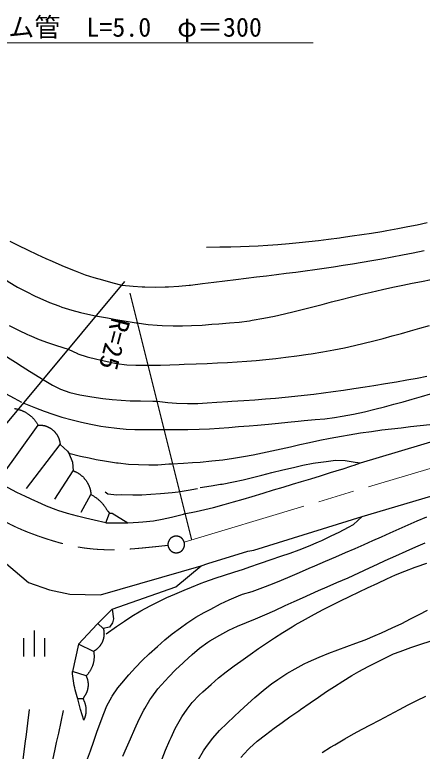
# Model space of a CAD drawing. Units: millimetres, scale not verified. Extents: x 40000 to 680000, y 20000 to 380000.
# Drawn here: x 250004 to 289170, y 237886 to 308706 of the extents above; entities that cross this region are included whole.
import ezdxf
from ezdxf.enums import TextEntityAlignment as Align

# ---------------------------------------------------------------- set-up
doc = ezdxf.new("R2010")
doc.units = ezdxf.units.MM
doc.header["$LTSCALE"] = 1000
doc.linetypes.add('CHAIN', pattern=[18.5, 12, -1.5, 3.5, -1.5])
for name, color, linetype, lineweight in [('M-BGD', 7, 'Continuous', 25), ('M-BMK', 2, 'CHAIN', 13), ('M-BMK-SRVR', 3, 'Continuous', 25), ('M-STR-HTXT', 7, 'Continuous', 13)]:
    doc.layers.add(name, color=color, linetype=linetype, lineweight=lineweight)
doc.styles.add('ＭＳ ゴシック', font='')
doc.styles.get('ＭＳ ゴシック').set_extended_font_data('MS Gothic')

msp = doc.modelspace()

# ---------------------------------------------------------------- linework, layer by layer
at = {"layer": 'M-BGD'}
for p, q in [((283229, 265610), (331496, 280176)), ((248692, 264259), (252248, 269254)), ((251148, 263158), (254365, 267392)), ((283406, 260449), (307197, 267561)), ((282728, 265698), (283229, 265610)), ((238448, 265021), (251317, 254099)), ((253857, 262142), (255635, 264852)), ((256397, 260872), (257328, 262566)), ((258768, 259856), (259106, 260788)), ((258937, 260957), (259106, 260788)), ((259106, 260788), (259360, 260788)), ((259360, 260788), (260884, 259856)), ((272992, 257232), (283406, 260449)), ((282559, 259687), (283406, 260449)), ((258768, 259856), (260884, 259856)), ((268559, 255953), (272414, 257111)), ((272414, 257111), (272992, 257232)), ((258260, 252914), (267912, 255708)), ((265475, 253702), (267912, 255708)), ((267912, 255708), (268559, 255953)), ((251317, 254099), (253349, 253422)), ((259360, 251559), (265475, 253702)), ((253349, 253422), (255296, 252998)), ((255296, 252998), (258260, 252914)), ((257921, 250120), (259360, 251559)), ((256143, 248172), (257921, 250120)), ((258514, 249696), (257982, 250180)), ((251891, 247006), (251891, 249506)), ((250891, 247006), (250891, 248756)), ((252891, 247006), (252891, 248756)), ((256143, 248172), (255550, 245548)), ((257582, 247495), (256143, 248172)), ((256858, 245133), (255550, 245548)), ((256566, 242923), (256058, 242923)), ((256651, 243092), (256566, 242923))]:
    msp.add_line(p, q, dxfattribs=at)
for points in [[(268420, 286357), (269711, 286374), (270779, 286391), (271700, 286412), (272550, 286441), (273405, 286482), (274342, 286542), (275278, 286611), (276370, 286702), (277349, 286795), (278269, 286894), (279184, 287004), (280149, 287127), (281218, 287268), (281374, 287288), (282437, 287432), (283373, 287568), (284284, 287712), (285273, 287878), (285776, 287966), (286838, 288156), (287774, 288334), (288674, 288516), (289628, 288720)], [(249519, 286939), (250363, 286524), (251232, 286103), (252156, 285660), (253003, 285270), (253603, 285002), (254533, 284593), (255406, 284228), (255804, 284071), (256774, 283711), (257604, 283441), (258439, 283204), (259430, 282943), (260292, 282716)], [(260292, 282716), (261372, 282612), (262263, 282557), (262493, 282547), (263504, 282517), (264459, 282532), (264779, 282547), (265782, 282605), (266754, 282699), (266896, 282716), (268037, 282860), (269141, 282996), (270211, 283127), (271250, 283254), (272261, 283376), (273249, 283496), (274215, 283614), (275162, 283732), (276095, 283849), (277016, 283967), (277929, 284088), (278836, 284212), (279740, 284339), (280646, 284472), (281555, 284611), (282472, 284756), (283399, 284909), (284339, 285071), (285296, 285243), (286273, 285426), (287273, 285620), (288299, 285827), (289354, 286047)], [(246195, 285032), (246745, 284748), (247633, 284218), (248389, 283695), (249229, 283140), (249370, 283055), (250277, 282526), (251091, 282084), (251964, 281655), (252418, 281446), (253345, 281044), (254239, 280704), (254534, 280600), (255482, 280291), (256314, 280073), (257324, 279847), (257752, 279753)], [(261731, 279076), (262828, 278933), (263695, 278852), (264186, 278822), (265216, 278785), (266142, 278794), (266980, 278822), (268004, 278870), (268934, 278937), (269605, 278991), (270647, 279070), (271566, 279153), (272554, 279285), (272822, 279330), (273932, 279530), (274966, 279735), (275941, 279946), (276870, 280163), (277770, 280386), (278656, 280614), (279542, 280847), (280443, 281086), (281376, 281331), (282354, 281581), (283394, 281837), (284252, 282039), (285344, 282285), (286353, 282504), (287302, 282703), (288214, 282889), (289110, 283071), (290015, 283257)], [(257752, 279753), (258925, 279553), (259728, 279417), (260524, 279281), (261677, 279085), (261731, 279076)], [(249454, 278822), (250351, 278366), (251236, 277964), (251402, 277890), (252337, 277494), (253139, 277193), (254014, 276899), (255127, 276536)], [(262832, 275012), (264017, 275024), (264904, 275047), (265794, 275078), (266303, 275096), (267433, 275137), (268493, 275177), (269497, 275220), (270457, 275267), (271388, 275322), (272303, 275385), (273216, 275459), (274138, 275546), (275085, 275648), (276070, 275768), (277105, 275907), (278204, 276068), (278495, 276112), (279616, 276295), (280679, 276489), (281692, 276691), (282662, 276903), (283599, 277123), (284509, 277350), (285400, 277584), (286281, 277825), (287159, 278071), (288043, 278323), (288940, 278579), (289858, 278839)], [(248269, 276451), (249324, 275782), (250079, 275302), (250721, 274895), (251436, 274441), (252411, 273822), (252672, 273657)], [(255127, 276536), (256033, 276123), (256058, 276112), (256955, 275803), (257910, 275579), (258175, 275520)], [(258175, 275520), (259167, 275287), (259784, 275181), (260762, 275055), (261631, 275017), (262742, 275012), (262832, 275012)], [(252672, 273657), (253632, 273095), (254417, 272701), (255296, 272387), (256271, 272151), (257227, 271995), (257413, 271964), (258463, 271799), (259371, 271694), (260220, 271631), (261096, 271596), (262083, 271575), (263266, 271550), (263678, 271540)], [(263678, 271540), (264717, 271426), (265541, 271371), (266623, 271325), (267586, 271331), (268502, 271374), (269440, 271439), (270472, 271514), (270875, 271540), (272008, 271613), (273076, 271688), (274092, 271765), (275064, 271847), (276005, 271933), (276925, 272026), (277835, 272126), (278745, 272234), (279667, 272351), (280610, 272479), (281587, 272618), (282608, 272770), (283683, 272935), (284506, 273064), (285629, 273245), (286691, 273423), (287702, 273598), (288670, 273774), (289606, 273951)], [(249116, 272302), (249962, 271832), (250640, 271456)], [(264356, 268831), (265450, 268818), (266331, 268827), (266642, 268831), (267743, 268855), (268736, 268897), (269666, 268953), (270580, 269021), (271522, 269101), (272540, 269188), (273330, 269254), (274401, 269344), (275344, 269428), (276261, 269516), (277253, 269618), (277818, 269678), (278868, 269779), (279793, 269866), (280738, 269983), (281458, 270101), (282568, 270314), (283611, 270536), (284598, 270767), (285540, 271005), (286449, 271249), (287335, 271499), (288212, 271752), (289088, 272008), (289977, 272266)], [(250894, 271371), (251994, 270913), (252843, 270573), (253658, 270285), (254534, 270016), (255531, 269741), (256430, 269528), (257328, 269339), (258292, 269160), (258768, 269085), (259810, 268944), (260703, 268866), (261552, 268834), (262467, 268828), (263552, 268832), (264356, 268831)], [(249983, 270836), (250037, 270828), (250091, 270819), (250146, 270809), (250200, 270797), (250253, 270785), (250307, 270772), (250360, 270758), (250413, 270743), (250466, 270727), (250518, 270710), (250571, 270692), (250622, 270673), (250674, 270653), (250725, 270633), (250776, 270611), (250826, 270589), (250876, 270565), (250925, 270541), (250974, 270516), (251023, 270490), (251071, 270463), (251119, 270435), (251166, 270406), (251212, 270377), (251258, 270346), (251304, 270315), (251349, 270283), (251393, 270250), (251437, 270217), (251480, 270183), (251523, 270147), (251564, 270112), (251606, 270075), (251646, 270038), (251686, 270000), (251725, 269961), (251764, 269921), (251801, 269881), (251838, 269840), (251875, 269799), (251910, 269757), (251945, 269714), (251979, 269670), (252012, 269626), (252045, 269582), (252076, 269537), (252107, 269491), (252137, 269445), (252166, 269398), (252194, 269350), (252222, 269303), (252248, 269254)], [(252248, 269254), (252284, 269256), (252320, 269257), (252356, 269257), (252392, 269257), (252428, 269256), (252464, 269254), (252499, 269252), (252535, 269249), (252571, 269245), (252606, 269241), (252642, 269236), (252677, 269231), (252713, 269225), (252748, 269218), (252783, 269211), (252818, 269203), (252853, 269194), (252888, 269185), (252922, 269175), (252957, 269165), (252991, 269154), (253025, 269142), (253058, 269130), (253092, 269117), (253125, 269103), (253158, 269089), (253191, 269075), (253223, 269060), (253256, 269044), (253288, 269028), (253319, 269011), (253351, 268993), (253382, 268975), (253412, 268957), (253443, 268937), (253473, 268918), (253502, 268898), (253532, 268877), (253561, 268856), (253589, 268834), (253617, 268812), (253645, 268789), (253672, 268766), (253699, 268742), (253726, 268718), (253752, 268693), (253778, 268668), (253803, 268643), (253828, 268617), (253852, 268590), (253876, 268563), (253899, 268536), (253922, 268508), (253944, 268480), (253966, 268452), (253987, 268423), (254008, 268394), (254028, 268364), (254048, 268334), (254067, 268304), (254086, 268273), (254104, 268242), (254121, 268211), (254138, 268179), (254155, 268147), (254171, 268115), (254186, 268083), (254201, 268050), (254215, 268017), (254228, 267984), (254241, 267950), (254254, 267917), (254265, 267883), (254277, 267849), (254287, 267814), (254297, 267780), (254306, 267745), (254315, 267710), (254323, 267675), (254331, 267640), (254337, 267605), (254344, 267570), (254349, 267534), (254354, 267499), (254358, 267463), (254362, 267427), (254365, 267392)], [(265118, 265529), (266239, 265573), (267103, 265638), (267827, 265698), (268952, 265800), (270013, 265923), (271021, 266064), (271985, 266221), (272915, 266392), (273821, 266575), (274714, 266767), (275602, 266967), (276496, 267172), (277406, 267380), (278342, 267588), (279314, 267796), (280330, 268000), (281403, 268198), (282136, 268323), (283249, 268498), (284292, 268648), (285278, 268778), (286223, 268893), (287143, 268999), (288051, 269102), (288963, 269207), (289894, 269320)], [(254365, 267392), (255080, 266731), (255212, 266545), (255559, 265677), (255635, 264852)], [(255212, 266545), (256310, 266275), (257149, 266086), (257836, 265952), (258826, 265774), (259790, 265634), (259953, 265614), (260945, 265507), (261900, 265444), (262892, 265417), (263752, 265443), (264816, 265510), (265118, 265529)], [(266303, 260703), (267426, 260935), (268267, 261123), (269121, 261331), (270147, 261600), (271043, 261858), (271945, 262132), (272822, 262396), (273895, 262715), (274882, 263009), (275808, 263286), (276697, 263553), (277573, 263818), (278460, 264088), (279382, 264372), (280364, 264678), (281429, 265012), (281458, 265021), (282391, 265322), (282633, 265404), (283229, 265610)], [(267827, 263243), (268895, 263400), (269784, 263554), (269944, 263582), (271018, 263786), (271973, 263997), (272869, 264216), (273763, 264445), (274713, 264683), (275776, 264934), (275786, 264936), (276798, 265184), (277693, 265404), (278673, 265582), (278918, 265614), (279935, 265763), (280845, 265869), (281771, 265843), (282728, 265698)], [(258768, 259856), (257653, 260099), (256816, 260296), (256047, 260498), (255076, 260759), (254148, 261049), (253991, 261104), (253054, 261468), (252164, 261860), (252008, 261930), (251053, 262369), (250221, 262777), (249360, 263222), (248888, 263472), (248076, 263907), (247437, 264261)], [(255635, 264852), (255678, 264835), (255721, 264818), (255764, 264800), (255807, 264782), (255849, 264762), (255890, 264742), (255932, 264721), (255973, 264700), (256013, 264677), (256053, 264654), (256093, 264630), (256133, 264606), (256171, 264581), (256210, 264555), (256248, 264528), (256285, 264501), (256322, 264473), (256359, 264444), (256395, 264415), (256430, 264385), (256465, 264355), (256499, 264324), (256533, 264292), (256566, 264260), (256599, 264227), (256631, 264193), (256662, 264159), (256693, 264125), (256723, 264089), (256753, 264054), (256782, 264017), (256810, 263981), (256838, 263943), (256865, 263906), (256891, 263868), (256916, 263829), (256941, 263790), (256965, 263750), (256989, 263710), (257011, 263670), (257033, 263629), (257055, 263588), (257075, 263546), (257095, 263504), (257114, 263462), (257132, 263420), (257150, 263377), (257166, 263333), (257182, 263290), (257197, 263246), (257212, 263202), (257225, 263158), (257238, 263113), (257250, 263069), (257261, 263024), (257272, 262978), (257281, 262933), (257290, 262888), (257298, 262842), (257305, 262796), (257311, 262750), (257317, 262704), (257322, 262658), (257325, 262612), (257328, 262566)], [(258683, 262820), (258937, 262650), (259825, 262543), (260292, 262566), (261340, 262536), (262230, 262548), (263079, 262595), (264004, 262671), (265123, 262770), (265710, 262820)], [(265710, 262820), (266681, 262996), (267573, 263158)], [(257328, 262566), (257389, 262534), (257448, 262502), (257507, 262468), (257566, 262433), (257624, 262397), (257681, 262360), (257737, 262322), (257793, 262283), (257848, 262243), (257902, 262202), (257956, 262160), (258008, 262117), (258060, 262073), (258111, 262029), (258162, 261983), (258211, 261936), (258260, 261888), (258307, 261840), (258354, 261790), (258400, 261740), (258445, 261689), (258489, 261637), (258532, 261584), (258574, 261531), (258615, 261477), (258655, 261422), (258694, 261366), (258732, 261309), (258769, 261252), (258804, 261195), (258839, 261136), (258873, 261077), (258906, 261017), (258937, 260957)], [(260884, 259856), (261884, 259903), (262324, 259941), (263336, 260054), (264184, 260204), (265074, 260408), (266212, 260682), (266303, 260703)], [(256905, 236912), (257298, 237925), (257618, 238842), (257906, 239713), (258205, 240591), (258554, 241526), (258852, 242246), (259322, 243116), (259360, 243177), (259916, 243987), (260292, 244447), (260982, 245251), (261605, 245944), (262263, 246619), (262916, 247241), (263713, 247965), (264434, 248586), (265149, 249162), (265931, 249752), (266557, 250204), (267413, 250765), (268223, 251220), (268843, 251559), (269768, 252053), (270601, 252452), (271503, 252839), (271891, 252998), (272822, 253252), (273857, 253621), (274781, 253977), (275640, 254329), (276483, 254691), (277357, 255072), (278310, 255485), (278834, 255708), (279881, 256152), (280869, 256576), (281808, 256983), (282707, 257377), (283577, 257760), (284425, 258136), (285262, 258510), (286098, 258883), (286941, 259259), (287801, 259643), (288688, 260036), (289611, 260443)], [(266980, 253676), (267912, 254035), (268260, 254165), (269272, 254525), (270174, 254818), (271051, 255092), (271993, 255395), (272607, 255604), (273540, 255932), (273627, 255964), (274659, 256332), (275591, 256651), (276468, 256950), (277332, 257259), (278228, 257606), (279199, 258021), (279511, 258163), (280417, 258585), (281188, 258961), (282090, 259434), (282559, 259687)], [(283067, 255030), (284099, 255523), (284879, 255883), (285607, 256216), (286642, 256686), (287623, 257123), (288560, 257531), (289461, 257916)], [(264164, 237155), (264506, 237994), (264918, 238941), (265033, 239198), (265437, 240090), (265541, 240298), (266051, 241188), (266584, 241945), (267065, 242584), (267733, 243291), (268081, 243600), (268882, 244320), (269602, 244941), (270316, 245520), (271096, 246111), (271722, 246564), (272617, 247200), (273424, 247767), (274189, 248291), (274956, 248798), (275770, 249312), (276676, 249861), (276971, 250035), (277933, 250589), (278819, 251079), (279657, 251522), (280475, 251938), (281302, 252344), (282166, 252759), (283095, 253201), (283914, 253591), (284892, 254057), (285762, 254462), (286601, 254835), (287481, 255201), (288478, 255588), (288570, 255623), (289598, 255981)], [(260392, 237422), (260732, 238217), (261118, 239081), (261562, 240044), (261976, 240961), (262404, 241830), (262493, 241992), (262993, 242832), (263170, 243092), (263757, 243878), (264102, 244278), (264804, 245046), (265453, 245702), (266201, 246389), (266303, 246479), (267071, 247180), (267757, 247793), (268556, 248383), (268758, 248511), (269705, 249064), (270584, 249520), (271428, 249912), (272268, 250270), (273133, 250626), (274055, 251014), (275003, 251434), (275994, 251888), (276865, 252284), (277660, 252644), (278423, 252985), (279199, 253330), (280030, 253697), (280961, 254106), (282035, 254578), (283067, 255030)], [(258807, 249183), (259786, 249880), (260539, 250408), (261258, 250874), (262135, 251386), (263006, 251859), (263709, 252218), (264608, 252658), (265385, 253006), (266291, 253387), (266980, 253676)], [(259360, 251559), (259511, 250621), (259392, 250224), (259105, 249811), (258514, 249696)], [(267658, 237081), (268138, 237934), (268420, 238351), (269028, 239143), (269690, 239875), (270413, 240604), (271092, 241238), (271637, 241738), (272402, 242442), (273089, 243059), (273870, 243725), (273923, 243770), (274695, 244384), (275278, 244786), (276160, 245354), (276955, 245827), (277819, 246278), (278241, 246479), (279251, 246927), (280182, 247306), (281063, 247639), (281922, 247951), (282788, 248266), (283689, 248609), (284652, 249003), (285268, 249273), (286278, 249739), (287193, 250182), (288043, 250611), (288859, 251035), (289671, 251461)], [(258514, 249696), (258523, 249663), (258531, 249630), (258539, 249596), (258546, 249563), (258552, 249529), (258558, 249495), (258563, 249461), (258568, 249427), (258572, 249393), (258576, 249358), (258579, 249324), (258581, 249290), (258582, 249256), (258583, 249221), (258584, 249187), (258584, 249152), (258583, 249118), (258581, 249084), (258579, 249049), (258577, 249015), (258573, 248981), (258569, 248947), (258565, 248912), (258560, 248878), (258554, 248845), (258548, 248811), (258541, 248777), (258533, 248744), (258525, 248710), (258516, 248677), (258507, 248644), (258497, 248611), (258486, 248578), (258475, 248545), (258464, 248513), (258451, 248481), (258439, 248449), (258425, 248417), (258411, 248386), (258397, 248355), (258382, 248324), (258366, 248293), (258350, 248263), (258333, 248233), (258316, 248203), (258298, 248174), (258280, 248145), (258261, 248116), (258242, 248087), (258222, 248059), (258201, 248031), (258181, 248004), (258159, 247977), (258137, 247951), (258115, 247924), (258092, 247899), (258069, 247873), (258046, 247848), (258021, 247824), (257997, 247800), (257972, 247776), (257947, 247753), (257921, 247730), (257895, 247708), (257868, 247686), (257841, 247664), (257814, 247644), (257786, 247623), (257758, 247603), (257729, 247584), (257701, 247565), (257672, 247547), (257642, 247529), (257612, 247512), (257582, 247495)], [(271744, 237276), (272442, 238044), (272568, 238182), (273299, 238852), (274092, 239452), (274939, 240102), (275695, 240660), (276453, 241197), (277304, 241787), (277479, 241907), (278386, 242533), (279205, 243096), (279976, 243619), (280741, 244123), (281541, 244631), (282414, 245163), (283067, 245548), (283967, 246048), (284794, 246466), (285522, 246818), (286414, 247239), (287046, 247495), (288083, 247870), (289029, 248186), (289921, 248466)], [(257582, 247495), (257591, 247448), (257599, 247401), (257605, 247354), (257611, 247307), (257616, 247260), (257621, 247212), (257624, 247165), (257627, 247117), (257628, 247070), (257629, 247022), (257629, 246974), (257628, 246927), (257627, 246879), (257624, 246832), (257621, 246784), (257616, 246737), (257611, 246689), (257605, 246642), (257598, 246595), (257591, 246548), (257582, 246501), (257573, 246455), (257562, 246408), (257551, 246362), (257540, 246316), (257527, 246270), (257513, 246224), (257499, 246179), (257484, 246134), (257468, 246089), (257451, 246044), (257433, 246000), (257415, 245956), (257396, 245913), (257376, 245869), (257355, 245827), (257333, 245784), (257311, 245742), (257288, 245700), (257264, 245659), (257240, 245618), (257215, 245578), (257189, 245538), (257162, 245499), (257135, 245460), (257106, 245421), (257078, 245383), (257048, 245346), (257018, 245309), (256987, 245273), (256956, 245237), (256924, 245202), (256891, 245167), (256858, 245133)], [(256058, 242923), (255992, 243136), (255931, 243351), (255873, 243567), (255820, 243784), (255771, 244001), (255726, 244220), (255686, 244440), (255650, 244660), (255619, 244881), (255591, 245103), (255569, 245325), (255550, 245548)], [(256858, 245133), (256873, 245102), (256887, 245070), (256901, 245038), (256914, 245006), (256927, 244973), (256939, 244941), (256951, 244908), (256962, 244875), (256972, 244842), (256982, 244808), (256991, 244774), (257000, 244741), (257008, 244707), (257015, 244673), (257022, 244639), (257028, 244604), (257033, 244570), (257038, 244535), (257042, 244501), (257046, 244466), (257049, 244431), (257051, 244397), (257053, 244362), (257054, 244327), (257055, 244292), (257055, 244257), (257054, 244222), (257053, 244188), (257051, 244153), (257048, 244118), (257045, 244083), (257041, 244049), (257037, 244014), (257032, 243980), (257026, 243945), (257020, 243911), (257013, 243877), (257005, 243843), (256997, 243809), (256988, 243775), (256979, 243742), (256969, 243708), (256959, 243675), (256948, 243642), (256936, 243609), (256924, 243577), (256911, 243544), (256897, 243512), (256883, 243480), (256869, 243448), (256853, 243417), (256838, 243386), (256821, 243355), (256805, 243325), (256787, 243294), (256769, 243265), (256751, 243235), (256732, 243206), (256713, 243177), (256693, 243148), (256672, 243120), (256651, 243092)], [(256638, 240884), (256474, 241388), (256322, 241896), (256184, 242408), (256058, 242923)], [(256566, 242923), (256586, 242888), (256604, 242853), (256622, 242817), (256640, 242781), (256656, 242744), (256672, 242708), (256688, 242671), (256702, 242634), (256716, 242596), (256730, 242559), (256742, 242521), (256754, 242482), (256766, 242444), (256776, 242405), (256786, 242367), (256796, 242328), (256804, 242289), (256812, 242250), (256819, 242210), (256825, 242171), (256831, 242131), (256836, 242091), (256840, 242052), (256844, 242012), (256847, 241972), (256849, 241932), (256850, 241892), (256851, 241852), (256851, 241812), (256850, 241772), (256849, 241732), (256846, 241692), (256844, 241652), (256840, 241612), (256836, 241573), (256831, 241533), (256825, 241493), (256818, 241454), (256811, 241415), (256803, 241375), (256795, 241336), (256785, 241297), (256775, 241259), (256765, 241220), (256753, 241182), (256741, 241144), (256728, 241106), (256715, 241068), (256701, 241031), (256686, 240993), (256671, 240957), (256654, 240920), (256638, 240884)], [(279564, 237770), (280363, 238266), (280781, 238520), (281719, 239083), (282570, 239568), (283382, 240008), (284199, 240438), (285069, 240892), (286030, 241399), (286981, 241904), (287824, 242345), (288643, 242762), (289524, 243198)], [(251402, 241907), (251234, 240575), (251099, 239505), (250987, 238619), (250889, 237841), (250794, 237094), (250694, 236299), (250578, 235381), (250437, 234262), (250301, 233186)], [(252841, 233186), (253124, 234499), (253352, 235555), (253541, 236430), (253706, 237197), (253865, 237934), (254033, 238714), (254227, 239614), (254463, 240707), (254704, 241822)]]:
    msp.add_lwpolyline(points, dxfattribs=at)
at = {"layer": 'M-BMK'}
msp.add_line((266293, 258001), (360495, 286253), dxfattribs=at)
msp.add_open_spline([(244113, 263405), (247590, 260689), (249273, 259544), (253120, 258292), (257493, 256870), (259997, 257178), (264727, 257686)], degree=3, knots=[0, 0, 0, 0, 1, 1, 1, 2, 2, 2, 2], dxfattribs=at)
at = {"layer": 'M-BMK-SRVR'}
for p, q in [((244169, 263361), (260598, 283054)), ((267030, 258222), (261108, 281946))]:
    msp.add_line(p, q, dxfattribs=at)
msp.add_lwpolyline([(266327, 257771), (266327, 257785), (266326, 257799), (266326, 257813), (266325, 257827), (266324, 257841), (266322, 257855), (266321, 257869), (266319, 257883), (266317, 257896), (266314, 257910), (266312, 257924), (266309, 257938), (266306, 257951), (266303, 257965), (266299, 257978), (266295, 257992), (266291, 258005), (266287, 258019), (266283, 258032), (266278, 258045), (266273, 258058), (266268, 258071), (266263, 258084), (266257, 258097), (266251, 258110), (266245, 258122), (266239, 258135), (266232, 258147), (266226, 258160), (266219, 258172), (266212, 258184), (266204, 258196), (266197, 258208), (266189, 258219), (266181, 258231), (266173, 258242), (266165, 258253), (266156, 258265), (266147, 258276), (266138, 258286), (266129, 258297), (266120, 258307), (266111, 258318), (266101, 258328), (266091, 258338), (266081, 258348), (266071, 258357), (266061, 258367), (266050, 258376), (266039, 258385), (266029, 258394), (266018, 258403), (266006, 258411), (265995, 258419), (265984, 258427), (265972, 258435), (265960, 258443), (265949, 258451), (265937, 258458), (265925, 258465), (265912, 258472), (265900, 258478), (265888, 258485), (265875, 258491), (265862, 258497), (265850, 258503), (265837, 258508), (265824, 258514), (265811, 258519), (265798, 258524), (265784, 258528), (265771, 258533), (265758, 258537), (265744, 258541), (265731, 258544), (265717, 258548), (265704, 258551), (265690, 258554), (265676, 258557), (265662, 258559), (265649, 258562), (265635, 258564), (265621, 258565), (265607, 258567), (265593, 258568), (265579, 258569), (265565, 258570), (265551, 258571), (265537, 258571), (265523, 258571), (265509, 258571), (265495, 258570), (265481, 258570), (265467, 258569), (265453, 258568), (265439, 258566), (265425, 258564), (265412, 258563), (265398, 258560), (265384, 258558), (265370, 258555), (265356, 258553), (265343, 258549), (265329, 258546), (265316, 258543), (265302, 258539), (265289, 258535), (265275, 258530), (265262, 258526), (265249, 258521), (265236, 258516), (265223, 258511), (265210, 258506), (265197, 258500), (265184, 258494), (265172, 258488), (265159, 258482), (265147, 258475), (265135, 258468), (265123, 258461), (265111, 258454), (265099, 258447), (265087, 258439), (265075, 258431), (265064, 258423), (265052, 258415), (265041, 258407), (265030, 258398), (265019, 258389), (265009, 258380), (264998, 258371), (264988, 258362), (264977, 258352), (264967, 258343), (264957, 258333), (264947, 258323), (264938, 258313), (264929, 258302), (264919, 258292), (264910, 258281), (264901, 258270), (264893, 258259), (264884, 258248), (264876, 258237), (264868, 258225), (264860, 258214), (264853, 258202), (264845, 258190), (264838, 258178), (264831, 258166), (264824, 258154), (264818, 258141), (264811, 258129), (264805, 258116), (264799, 258103), (264793, 258091), (264788, 258078), (264783, 258065), (264778, 258052), (264773, 258039), (264768, 258025), (264764, 258012), (264760, 257999), (264756, 257985), (264752, 257972), (264749, 257958), (264746, 257945), (264743, 257931), (264740, 257917), (264738, 257903), (264735, 257889), (264734, 257876), (264732, 257862), (264730, 257848), (264729, 257834), (264728, 257820), (264727, 257806), (264727, 257792), (264727, 257778), (264727, 257764), (264727, 257750), (264727, 257736), (264728, 257722), (264729, 257708), (264730, 257694), (264732, 257680), (264734, 257666), (264735, 257652), (264738, 257638), (264740, 257625), (264743, 257611), (264746, 257597), (264749, 257584), (264752, 257570), (264756, 257557), (264760, 257543), (264764, 257530), (264768, 257516), (264773, 257503), (264778, 257490), (264783, 257477), (264788, 257464), (264793, 257451), (264799, 257438), (264805, 257426), (264811, 257413), (264818, 257401), (264824, 257388), (264831, 257376), (264838, 257364), (264845, 257352), (264853, 257340), (264860, 257328), (264868, 257317), (264876, 257305), (264884, 257294), (264893, 257283), (264901, 257272), (264910, 257261), (264919, 257250), (264929, 257240), (264938, 257229), (264947, 257219), (264957, 257209), (264967, 257199), (264977, 257189), (264988, 257180), (264998, 257170), (265009, 257161), (265019, 257152), (265030, 257144), (265041, 257135), (265052, 257127), (265064, 257118), (265075, 257110), (265087, 257103), (265099, 257095), (265111, 257088), (265123, 257080), (265135, 257073), (265147, 257067), (265159, 257060), (265172, 257054), (265184, 257048), (265197, 257042), (265210, 257036), (265223, 257031), (265236, 257026), (265249, 257021), (265262, 257016), (265275, 257011), (265289, 257007), (265302, 257003), (265316, 256999), (265329, 256996), (265343, 256992), (265356, 256989), (265370, 256986), (265384, 256984), (265398, 256981), (265412, 256979), (265425, 256977), (265439, 256976), (265453, 256974), (265467, 256973), (265481, 256972), (265495, 256971), (265509, 256971), (265523, 256971), (265537, 256971), (265551, 256971), (265565, 256972), (265579, 256973), (265593, 256974), (265607, 256975), (265621, 256976), (265635, 256978), (265649, 256980), (265662, 256982), (265676, 256985), (265690, 256988), (265704, 256991), (265717, 256994), (265731, 256997), (265744, 257001), (265758, 257005), (265771, 257009), (265784, 257014), (265798, 257018), (265811, 257023), (265824, 257028), (265837, 257033), (265850, 257039), (265862, 257045), (265875, 257051), (265888, 257057), (265900, 257063), (265912, 257070), (265925, 257077), (265937, 257084), (265949, 257091), (265960, 257099), (265972, 257106), (265984, 257114), (265995, 257122), (266006, 257131), (266018, 257139), (266029, 257148), (266039, 257157), (266050, 257166), (266061, 257175), (266071, 257185), (266081, 257194), (266091, 257204), (266101, 257214), (266111, 257224), (266120, 257234), (266129, 257245), (266138, 257255), (266147, 257266), (266156, 257277), (266165, 257288), (266173, 257300), (266181, 257311), (266189, 257322), (266197, 257334), (266204, 257346), (266212, 257358), (266219, 257370), (266226, 257382), (266232, 257394), (266239, 257407), (266245, 257419), (266251, 257432), (266257, 257445), (266263, 257457), (266268, 257470), (266273, 257483), (266278, 257497), (266283, 257510), (266287, 257523), (266291, 257536), (266295, 257550), (266299, 257563), (266303, 257577), (266306, 257590), (266309, 257604), (266312, 257618), (266314, 257632), (266317, 257645), (266319, 257659), (266321, 257673), (266322, 257687), (266324, 257701), (266325, 257715), (266326, 257729), (266326, 257743), (266327, 257757)], close=True, dxfattribs=at)
at = {"layer": 'M-STR-HTXT'}
msp.add_lwpolyline([(222568, 285411), (238365, 306000), (278679, 306000)], dxfattribs=at)

# ---------------------------------------------------------------- texts
at = {"layer": 'M-BMK-SRVR', "style": 'ＭＳ ゴシック'}
msp.add_text('R=25', height=1833, rotation=255.187, dxfattribs=at).set_placement((258177, 277419), align=Align.BOTTOM_CENTER)
at = {"layer": 'M-STR-HTXT', "style": 'ＭＳ ゴシック'}
msp.add_text('ヒューム管\u3000L=5.0\u3000φ＝300', height=1833, dxfattribs=at).set_placement((257822, 306043), align=Align.BOTTOM_CENTER)

doc.saveas('drawing.dxf')
